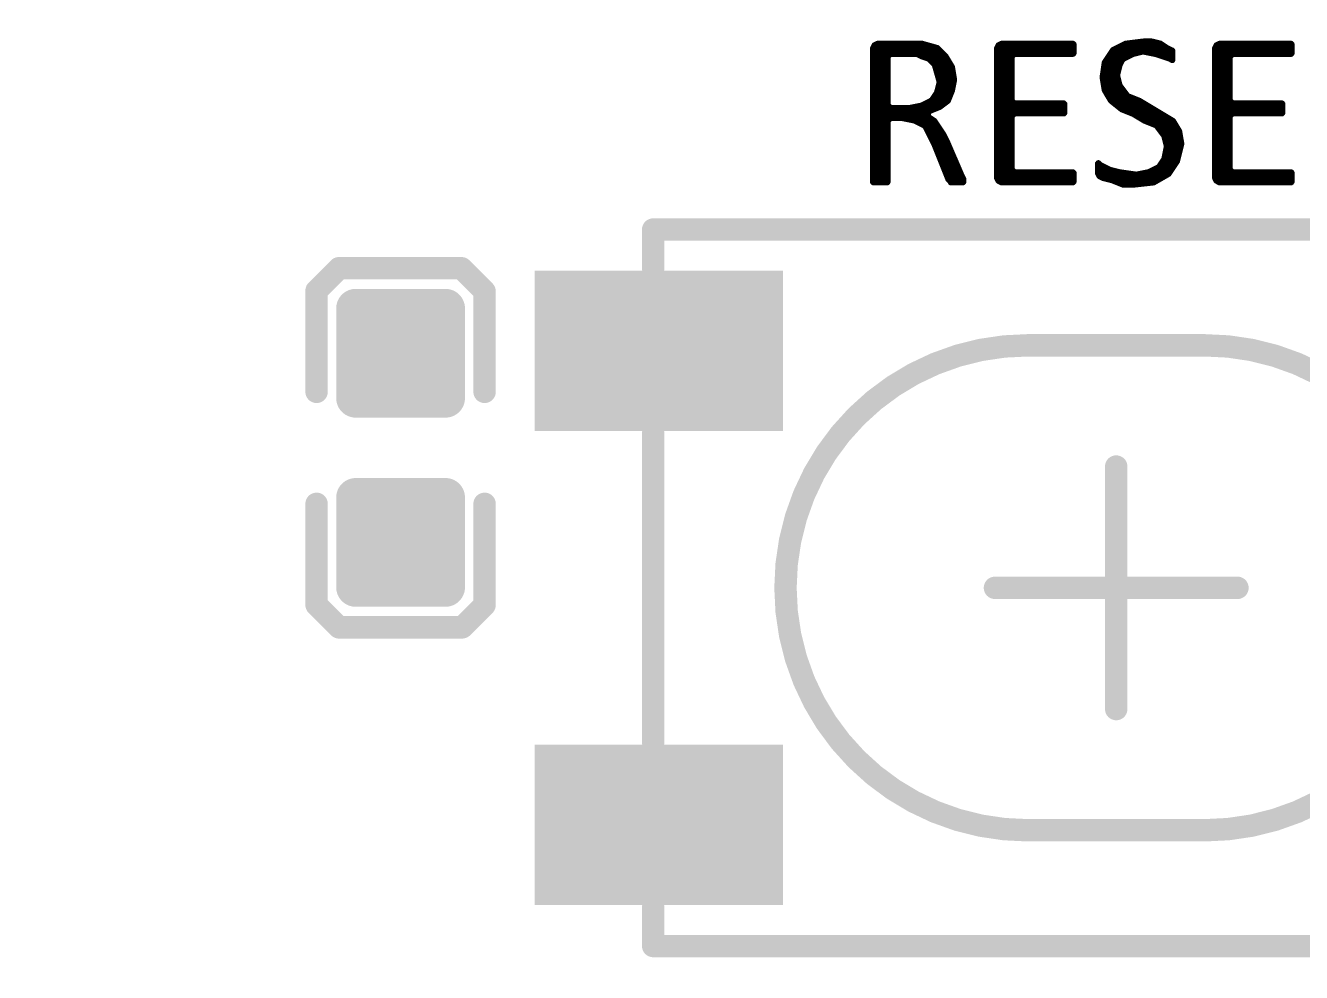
# Model space of a CAD drawing. Extents: x 17.8 to 58.4, y 21 to 93.6.
# Drawn here: x 28.15 to 33.94, y 36.43 to 40.73 of the extents above; entities that cross this region are included whole.
import ezdxf

# ---------------------------------------------------------------- set-up
doc = ezdxf.new("R2010")
doc.units = 0
doc.header["$MEASUREMENT"] = 0
doc.layers.get('0').update_dxf_attribs({"linetype": 'CONTINUOUS'})
doc.layers.get('Defpoints').update_dxf_attribs({"linetype": 'CONTINUOUS'})
doc.layers.add('SILKTOP_PHO', color=251, linetype='CONTINUOUS')
doc.styles.get("Standard").update_dxf_attribs({"font": 'arial.ttf'})
doc.dimstyles.get("Standard").update_dxf_attribs({"dimtxt": 1.5, "dimasz": 1.5, "dimexe": 0.18, "dimexo": 0, "dimgap": 0.5, "dimtad": 0, "dimtih": 1, "dimtoh": 1, "dimzin": 0, "dimdsep": 46, "dimtxsty": 'Standard', "dimcen": 0.09, "dimadec": 0, "dimazin": 0, "dimtfac": 1, "dimtofl": 0, "dimtmove": 2, "dimatfit": 3, "dimfxl": 1, "dimtolj": 1, "dimtzin": 0, "dimarcsym": 0})

# ---------------------------------------------------------------- blocks, each defined once
blk = doc.blocks.new('ROUND_1')
at = {"const_width": 0.0127}
blk.add_lwpolyline([(-0.00635, 0, 1), (0.00635, 0, 1)], format="xyb", close=True, dxfattribs=at)
blk = doc.blocks.new('ROUND_33')
at = {"const_width": 0.0508}
blk.add_lwpolyline([(-0.0254, 0, 1), (0.0254, 0, 1)], format="xyb", close=True, dxfattribs=at)
blk = doc.blocks.new('RECTANGLE_27')
blk.add_solid([(0.563118, 0.363092), (0.563118, -0.363092), (-0.563118, 0.363092), (-0.563118, -0.363092)])
blk = doc.blocks.new('ROUND_158')
at = {"const_width": 0.0889}
blk.add_lwpolyline([(-0.04445, 0, 1), (0.04445, 0, 1)], format="xyb", close=True, dxfattribs=at)
blk = doc.blocks.new('*D61')
at = {"color": 0, "linetype": 'Continuous', "lineweight": -2}
for p, q in [((25.4, 51.3001), (25.4, 21.764)), ((50.8, 51.3001), (50.8, 21.764)), ((26.9, 21.944), (35.0589, 21.944)), ((49.3, 21.944), (41.1411, 21.944))]:
    blk.add_line(p, q, dxfattribs=at)
at = {"color": 0, "linetype": 'Continuous'}
for points in [[(26.9, 22.194), (26.9, 21.694), (25.4, 21.944)], [(49.3, 22.194), (49.3, 21.694), (50.8, 21.944)]]:
    blk.add_solid(points, dxfattribs=at)
at = {"layer": 'Defpoints', "color": 0, "linetype": 'Continuous'}
for p in [(25.4, 51.3001), (50.8, 51.3001), (50.8, 21.944)]:
    blk.add_point(p, dxfattribs=at)
at = {"color": 0, "linetype": 'Continuous', "insert": (38.1, 21.944), "char_height": 1.5, "attachment_point": 5}
blk.add_mtext('\\A1;25.40', dxfattribs=at)

msp = doc.modelspace()

# ---------------------------------------------------------------- linework, layer by layer
at = {"const_width": 0.1778}
for points in [[(29.651198, 39.035228), (29.651198, 39.441628)], [(29.651198, 39.441628), (30.057598, 39.441628)], [(29.6672, 39.035228), (29.6672, 39.441628)], [(29.845, 39.035228), (29.845, 39.441628)], [(30.0228, 39.035228), (30.0228, 39.441628)], [(30.057598, 39.441628), (30.057598, 39.035228)], [(29.651198, 39.2684), (30.057598, 39.2684)], [(29.651198, 39.0906), (30.057598, 39.0906)], [(30.057598, 39.035228), (29.651198, 39.035228)], [(29.651198, 38.177216), (29.651198, 38.583616)], [(29.651198, 38.583616), (30.057598, 38.583616)], [(29.6672, 38.177216), (29.6672, 38.583616)], [(29.845, 38.177216), (29.845, 38.583616)], [(30.0228, 38.177216), (30.0228, 38.583616)], [(30.057598, 38.583616), (30.057598, 38.177216)], [(29.651198, 38.5572), (30.057598, 38.5572)], [(29.651198, 38.3794), (30.057598, 38.3794)], [(29.651198, 38.2016), (30.057598, 38.2016)], [(30.057598, 38.177216), (29.651198, 38.177216)]]:
    msp.add_lwpolyline(points, dxfattribs=at)
at = {"layer": 'SILKTOP_PHO'}
for points, const_width in [([(32.003238, 40.635936), (31.995872, 40.621712)], 0.0254), ([(31.995872, 40.621712), (31.995872, 40.015668)], 0.0254), ([(32.017462, 40.643048), (32.003238, 40.635936)], 0.0254), ([(32.004, 40.01262), (32.004, 40.636444)], 0.0254), ([(32.220916, 40.643048), (32.017462, 40.643048)], 0.0254), ([(32.0294, 40.01262), (32.0294, 40.643048)], 0.0254), ([(32.0548, 40.01262), (32.0548, 40.643048)], 0.0254), ([(32.0802, 40.59555), (32.0802, 40.643048)], 0.0254), ([(32.1056, 40.59555), (32.1056, 40.643048)], 0.0254), ([(32.131, 40.59555), (32.131, 40.643048)], 0.0254), ([(32.1564, 40.59555), (32.1564, 40.643048)], 0.0254), ([(32.1818, 40.59555), (32.1818, 40.643048)], 0.0254), ([(32.2072, 40.5892), (32.2072, 40.643048)], 0.0254), ([(32.288988, 40.623744), (32.220916, 40.643048)], 0.0254), ([(32.2326, 40.57904), (32.2326, 40.639746)], 0.0254), ([(32.258, 40.565578), (32.258, 40.632634)], 0.0254), ([(32.2834, 40.520874), (32.2834, 40.625268)], 0.0254), ([(32.327088, 40.58539), (32.288988, 40.623744)], 0.0254), ([(32.56534, 40.635936), (32.558228, 40.621712)], 0.0254), ([(32.558228, 40.621712), (32.558228, 40.03421)], 0.0254), ([(32.5628, 40.024812), (32.5628, 40.630856)], 0.0254), ([(32.579564, 40.643048), (32.56534, 40.635936)], 0.0254), ([(32.90443, 40.643048), (32.579564, 40.643048)], 0.0254), ([(32.5882, 40.01262), (32.5882, 40.643048)], 0.0254), ([(32.6136, 40.01262), (32.6136, 40.643048)], 0.0254), ([(32.639, 40.59555), (32.639, 40.643048)], 0.0254), ([(32.6644, 40.59555), (32.6644, 40.643048)], 0.0254), ([(32.6898, 40.59555), (32.6898, 40.643048)], 0.0254), ([(32.7152, 40.59555), (32.7152, 40.643048)], 0.0254), ([(32.7406, 40.59555), (32.7406, 40.643048)], 0.0254), ([(32.766, 40.59555), (32.766, 40.643048)], 0.0254), ([(32.7914, 40.59555), (32.7914, 40.643048)], 0.0254), ([(32.8168, 40.59555), (32.8168, 40.643048)], 0.0254), ([(32.8422, 40.59555), (32.8422, 40.643048)], 0.0254), ([(32.8676, 40.59555), (32.8676, 40.643048)], 0.0254), ([(32.893, 40.59555), (32.893, 40.643048)], 0.0254), ([(32.907478, 40.640254), (32.90443, 40.643048)], 0.0254), ([(32.907478, 40.598598), (32.907478, 40.640254)], 0.0254), ([(33.085024, 40.614854), (33.046924, 40.55745)], 0.0254), ([(33.142428, 40.643556), (33.085024, 40.614854)], 0.0254), ([(33.0962, 40.366696), (33.0962, 40.620442)], 0.0254), ([(33.1216, 40.55618), (33.1216, 40.633142)], 0.0254), ([(33.222946, 40.653462), (33.142428, 40.643556)], 0.0254), ([(33.147, 40.580564), (33.147, 40.644064)], 0.0254), ([(33.1724, 40.593264), (33.1724, 40.647112)], 0.0254), ([(33.1978, 40.600376), (33.1978, 40.650414)], 0.0254), ([(33.262062, 40.653462), (33.222946, 40.653462)], 0.0254), ([(33.2232, 40.605964), (33.2232, 40.653462)], 0.0254), ([(33.2486, 40.600884), (33.2486, 40.653462)], 0.0254), ([(33.300162, 40.644064), (33.262062, 40.653462)], 0.0254), ([(33.274, 40.595804), (33.274, 40.650668)], 0.0254), ([(33.2994, 40.58793), (33.2994, 40.644318)], 0.0254), ([(33.329626, 40.624506), (33.300162, 40.644064)], 0.0254), ([(33.3248, 40.579548), (33.3248, 40.627554)], 0.0254), ([(33.330896, 40.623744), (33.329626, 40.624506)], 0.0254), ([(33.351724, 40.61333), (33.330896, 40.623744)], 0.0254), ([(33.3502, 40.569388), (33.3502, 40.614092)], 0.0254), ([(33.355026, 40.61206), (33.351724, 40.61333)], 0.0254), ([(33.355026, 40.567356), (33.355026, 40.61206)], 0.0254), ([(33.554162, 40.635936), (33.54705, 40.621712)], 0.0254), ([(33.54705, 40.621712), (33.54705, 40.03421)], 0.0254), ([(33.5534, 40.02151), (33.5534, 40.634412)], 0.0254), ([(33.56864, 40.643048), (33.554162, 40.635936)], 0.0254), ([(33.893506, 40.643048), (33.56864, 40.643048)], 0.0254), ([(33.5788, 40.01262), (33.5788, 40.643048)], 0.0254), ([(33.6042, 40.01262), (33.6042, 40.643048)], 0.0254), ([(33.6296, 40.59555), (33.6296, 40.643048)], 0.0254), ([(33.655, 40.59555), (33.655, 40.643048)], 0.0254), ([(33.6804, 40.59555), (33.6804, 40.643048)], 0.0254), ([(33.7058, 40.59555), (33.7058, 40.643048)], 0.0254), ([(33.7312, 40.59555), (33.7312, 40.643048)], 0.0254), ([(33.7566, 40.59555), (33.7566, 40.643048)], 0.0254), ([(33.782, 40.59555), (33.782, 40.643048)], 0.0254), ([(33.8074, 40.59555), (33.8074, 40.643048)], 0.0254), ([(33.8328, 40.59555), (33.8328, 40.643048)], 0.0254), ([(33.8582, 40.59555), (33.8582, 40.643048)], 0.0254), ([(33.8836, 40.59555), (33.8836, 40.643048)], 0.0254), ([(33.8963, 40.640254), (33.893506, 40.643048)], 0.0254), ([(33.8963, 40.598598), (33.8963, 40.640254)], 0.0254), ([(32.064198, 40.58285), (32.076898, 40.59555)], 0.0254), ([(32.064198, 40.36441), (32.064198, 40.58285)], 0.0254), ([(32.076898, 40.59555), (32.191452, 40.59555)], 0.0254), ([(32.191452, 40.59555), (32.19704, 40.59428)], 0.0254), ([(32.19704, 40.59428), (32.217106, 40.584374)], 0.0254), ([(32.217106, 40.584374), (32.247586, 40.574214)], 0.0254), ([(32.247586, 40.574214), (32.252412, 40.571166)], 0.0254), ([(32.252412, 40.571166), (32.27324, 40.550338)], 0.0254), ([(32.3088, 40.361616), (32.3088, 40.603932)], 0.0254), ([(32.356298, 40.536876), (32.327088, 40.58539)], 0.0254), ([(32.3342, 40.380666), (32.3342, 40.573706)], 0.0254), ([(32.6263, 40.58285), (32.639, 40.59555)], 0.0254), ([(32.6263, 40.385238), (32.6263, 40.58285)], 0.0254), ([(32.639, 40.59555), (32.90443, 40.59555)], 0.0254), ([(32.90443, 40.59555), (32.907478, 40.598598)], 0.0254), ([(33.046924, 40.55745), (33.037018, 40.489378)], 0.0254), ([(33.0708, 40.391334), (33.0708, 40.593518)], 0.0254), ([(33.117028, 40.547036), (33.127442, 40.567864)], 0.0254), ([(33.127442, 40.567864), (33.13303, 40.573452)], 0.0254), ([(33.13303, 40.573452), (33.174686, 40.59428)], 0.0254), ([(33.174686, 40.59428), (33.177226, 40.595296)], 0.0254), ([(33.177226, 40.595296), (33.218882, 40.60571)], 0.0254), ([(33.218882, 40.60571), (33.22447, 40.60571)], 0.0254), ([(33.22447, 40.60571), (33.27654, 40.595296)], 0.0254), ([(33.27654, 40.595296), (33.278064, 40.595042)], 0.0254), ([(33.278064, 40.595042), (33.340548, 40.574214)], 0.0254), ([(33.340548, 40.574214), (33.342326, 40.573452)], 0.0254), ([(33.342326, 40.573452), (33.354772, 40.567102)], 0.0254), ([(33.354772, 40.567102), (33.355026, 40.567356)], 0.0254), ([(33.615376, 40.58285), (33.628076, 40.59555)], 0.0254), ([(33.615376, 40.385238), (33.615376, 40.58285)], 0.0254), ([(33.628076, 40.59555), (33.893506, 40.59555)], 0.0254), ([(33.893506, 40.59555), (33.8963, 40.598598)], 0.0254), ([(32.27324, 40.550338), (32.276542, 40.54475)], 0.0254), ([(32.276542, 40.54475), (32.29737, 40.471852)], 0.0254), ([(32.36595, 40.478964), (32.356298, 40.536876)], 0.0254), ([(32.3596, 40.447468), (32.3596, 40.517064)], 0.0254), ([(33.0454, 40.439594), (33.0454, 40.547544)], 0.0254), ([(33.105598, 40.50284), (33.116012, 40.544496)], 0.0254), ([(33.105598, 40.49649), (33.105598, 40.50284)], 0.0254), ([(33.116012, 40.454834), (33.105598, 40.49649)], 0.0254), ([(33.116012, 40.544496), (33.117028, 40.547036)], 0.0254), ([(32.29737, 40.465248), (32.286956, 40.423846)], 0.0254), ([(32.29737, 40.471852), (32.297878, 40.46855)], 0.0254), ([(32.297878, 40.46855), (32.29737, 40.465248)], 0.0254), ([(32.356298, 40.43045), (32.36595, 40.478964)], 0.0254), ([(33.037018, 40.489378), (33.046924, 40.431212)], 0.0254), ([(33.118298, 40.450516), (33.116012, 40.454834)], 0.0254), ([(33.14954, 40.40886), (33.118298, 40.450516)], 0.0254), ([(33.1216, 40.346376), (33.1216, 40.445944)], 0.0254), ([(32.259524, 40.384222), (32.217868, 40.363394)], 0.0254), ([(32.258, 40.337994), (32.258, 40.38346)], 0.0254), ([(32.264604, 40.38854), (32.259524, 40.384222)], 0.0254), ([(32.285432, 40.419782), (32.264604, 40.38854)], 0.0254), ([(32.2834, 40.348154), (32.2834, 40.416988)], 0.0254), ([(32.286956, 40.423846), (32.285432, 40.419782)], 0.0254), ([(32.299656, 40.354758), (32.337248, 40.382698)], 0.0254), ([(32.337248, 40.382698), (32.356298, 40.43045)], 0.0254), ([(32.639, 40.372538), (32.6263, 40.385238)], 0.0254), ([(33.046924, 40.431212), (33.075626, 40.383206)], 0.0254), ([(33.075626, 40.383206), (33.124394, 40.34409)], 0.0254), ([(33.147, 40.3352), (33.147, 40.411908)], 0.0254), ([(33.154874, 40.404542), (33.14954, 40.40886)], 0.0254), ([(33.205928, 40.384222), (33.154874, 40.404542)], 0.0254), ([(33.1724, 40.32504), (33.1724, 40.397684)], 0.0254), ([(33.1978, 40.310308), (33.1978, 40.387524)], 0.0254), ([(33.358582, 40.292528), (33.205928, 40.384222)], 0.0254), ([(33.628076, 40.372538), (33.615376, 40.385238)], 0.0254), ([(32.076898, 40.35171), (32.064198, 40.36441)], 0.0254), ([(32.16021, 40.35171), (32.076898, 40.35171)], 0.0254), ([(32.0802, 40.304212), (32.0802, 40.35171)], 0.0254), ([(32.1056, 40.304212), (32.1056, 40.35171)], 0.0254), ([(32.131, 40.303958), (32.131, 40.35171)], 0.0254), ([(32.1564, 40.298878), (32.1564, 40.35171)], 0.0254), ([(32.16275, 40.351964), (32.16021, 40.35171)], 0.0254), ([(32.21482, 40.362378), (32.16275, 40.351964)], 0.0254), ([(32.1818, 40.293798), (32.1818, 40.355774)], 0.0254), ([(32.2072, 40.282114), (32.2072, 40.360854)], 0.0254), ([(32.217868, 40.363394), (32.21482, 40.362378)], 0.0254), ([(32.2326, 40.268144), (32.2326, 40.37076)], 0.0254), ([(32.246824, 40.312086), (32.24911, 40.334438)], 0.0254), ([(32.24911, 40.334438), (32.299656, 40.354758)], 0.0254), ([(32.6263, 40.31234), (32.639, 40.32504)], 0.0254), ([(32.862774, 40.372538), (32.639, 40.372538)], 0.0254), ([(32.639, 40.32504), (32.639, 40.372538)], 0.0254), ([(32.639, 40.32504), (32.862774, 40.32504)], 0.0254), ([(32.6644, 40.32504), (32.6644, 40.372538)], 0.0254), ([(32.6898, 40.32504), (32.6898, 40.372538)], 0.0254), ([(32.7152, 40.32504), (32.7152, 40.372538)], 0.0254), ([(32.7406, 40.32504), (32.7406, 40.372538)], 0.0254), ([(32.766, 40.32504), (32.766, 40.372538)], 0.0254), ([(32.7914, 40.32504), (32.7914, 40.372538)], 0.0254), ([(32.8168, 40.32504), (32.8168, 40.372538)], 0.0254), ([(32.8422, 40.32504), (32.8422, 40.372538)], 0.0254), ([(32.865822, 40.36949), (32.862774, 40.372538)], 0.0254), ([(32.862774, 40.32504), (32.865822, 40.328088)], 0.0254), ([(32.865822, 40.328088), (32.865822, 40.36949)], 0.0254), ([(33.124394, 40.34409), (33.174686, 40.324024)], 0.0254), ([(33.174686, 40.324024), (33.176464, 40.323262)], 0.0254), ([(33.176464, 40.323262), (33.227772, 40.292528)], 0.0254), ([(33.2232, 40.295068), (33.2232, 40.373808)], 0.0254), ([(33.2486, 40.284146), (33.2486, 40.358568)], 0.0254), ([(33.274, 40.273986), (33.274, 40.343328)], 0.0254), ([(33.2994, 40.24757), (33.2994, 40.328088)], 0.0254), ([(33.615376, 40.31234), (33.628076, 40.32504)], 0.0254), ([(33.85185, 40.372538), (33.628076, 40.372538)], 0.0254), ([(33.628076, 40.32504), (33.85185, 40.32504)], 0.0254), ([(33.6296, 40.32504), (33.6296, 40.372538)], 0.0254), ([(33.655, 40.32504), (33.655, 40.372538)], 0.0254), ([(33.6804, 40.32504), (33.6804, 40.372538)], 0.0254), ([(33.7058, 40.32504), (33.7058, 40.372538)], 0.0254), ([(33.7312, 40.32504), (33.7312, 40.372538)], 0.0254), ([(33.7566, 40.32504), (33.7566, 40.372538)], 0.0254), ([(33.782, 40.32504), (33.782, 40.372538)], 0.0254), ([(33.8074, 40.32504), (33.8074, 40.372538)], 0.0254), ([(33.8328, 40.32504), (33.8328, 40.372538)], 0.0254), ([(33.854644, 40.36949), (33.85185, 40.372538)], 0.0254), ([(33.85185, 40.32504), (33.854644, 40.328088)], 0.0254), ([(33.854644, 40.328088), (33.854644, 40.36949)], 0.0254), ([(32.064198, 40.291512), (32.076898, 40.304212)], 0.0254), ([(32.064198, 40.015668), (32.064198, 40.291512)], 0.0254), ([(32.076898, 40.304212), (32.128968, 40.304212)], 0.0254), ([(32.128968, 40.304212), (32.131508, 40.303958)], 0.0254), ([(32.131508, 40.303958), (32.183578, 40.293544)], 0.0254), ([(32.183578, 40.293544), (32.186626, 40.292528)], 0.0254), ([(32.186626, 40.292528), (32.228282, 40.2717)], 0.0254), ([(32.228282, 40.2717), (32.234124, 40.265858)], 0.0254), ([(32.234124, 40.265858), (32.27578, 40.182546)], 0.0254), ([(32.276034, 40.292782), (32.246824, 40.312086)], 0.0254), ([(32.258, 40.218106), (32.258, 40.30472)], 0.0254), ([(32.315912, 40.233092), (32.276034, 40.292782)], 0.0254), ([(32.2834, 40.163496), (32.2834, 40.281606)], 0.0254), ([(32.6263, 40.072818), (32.6263, 40.31234)], 0.0254), ([(33.227772, 40.292528), (33.278826, 40.271954)], 0.0254), ([(33.278826, 40.271954), (33.28416, 40.26789)], 0.0254), ([(33.28416, 40.26789), (33.315402, 40.226234)], 0.0254), ([(33.3248, 40.19296), (33.3248, 40.312848)], 0.0254), ([(33.3502, 40.069262), (33.3502, 40.297608)], 0.0254), ([(33.386776, 40.245284), (33.358582, 40.292528)], 0.0254), ([(33.615376, 40.072818), (33.615376, 40.31234)], 0.0254), ([(32.3088, 40.099996), (32.3088, 40.243506)], 0.0254), ([(32.335978, 40.192452), (32.315912, 40.233092)], 0.0254), ([(33.315402, 40.226234), (33.317688, 40.221662)], 0.0254), ([(33.317688, 40.221662), (33.328102, 40.180006)], 0.0254), ([(33.3756, 40.107362), (33.3756, 40.26408)], 0.0254), ([(33.396428, 40.18788), (33.386776, 40.245284)], 0.0254), ([(32.27578, 40.182546), (32.276034, 40.181784)], 0.0254), ([(32.276034, 40.181784), (32.337502, 40.02786)], 0.0254), ([(32.3342, 40.036496), (32.3342, 40.196262)], 0.0254), ([(32.398462, 40.047164), (32.335978, 40.192452)], 0.0254), ([(33.328102, 40.174418), (33.317688, 40.122348)], 0.0254), ([(33.3248, 40.043608), (33.3248, 40.1574)], 0.0254), ([(33.328102, 40.180006), (33.328102, 40.174418)], 0.0254), ([(33.37687, 40.109394), (33.396428, 40.18788)], 0.0254), ([(32.3596, 40.01262), (32.3596, 40.137588)], 0.0254), ([(33.018984, 40.101774), (33.01619, 40.098726)], 0.0254), ([(33.01619, 40.098726), (33.01619, 40.055038)], 0.0254), ([(33.025588, 40.09517), (33.018984, 40.101774)], 0.0254), ([(33.02, 40.047418), (33.02, 40.100758)], 0.0254), ([(33.02889, 40.09263), (33.025588, 40.09517)], 0.0254), ([(33.070546, 40.071802), (33.02889, 40.09263)], 0.0254), ([(33.31591, 40.117776), (33.295082, 40.086534)], 0.0254), ([(33.2994, 40.02913), (33.2994, 40.093138)], 0.0254), ([(33.317688, 40.122348), (33.31591, 40.117776)], 0.0254), ([(33.338008, 40.051228), (33.37687, 40.109394)], 0.0254), ([(32.385, 40.01262), (32.385, 40.078406)], 0.0254), ([(32.398716, 40.046402), (32.398462, 40.047164)], 0.0254), ([(32.40786, 40.028114), (32.398716, 40.046402)], 0.0254), ([(32.558228, 40.03421), (32.56534, 40.019986)], 0.0254), ([(32.639, 40.060118), (32.6263, 40.072818)], 0.0254), ([(32.90443, 40.060118), (32.639, 40.060118)], 0.0254), ([(32.639, 40.01262), (32.639, 40.060118)], 0.0254), ([(32.6644, 40.01262), (32.6644, 40.060118)], 0.0254), ([(32.6898, 40.01262), (32.6898, 40.060118)], 0.0254), ([(32.7152, 40.01262), (32.7152, 40.060118)], 0.0254), ([(32.7406, 40.01262), (32.7406, 40.060118)], 0.0254), ([(32.766, 40.01262), (32.766, 40.060118)], 0.0254), ([(32.7914, 40.01262), (32.7914, 40.060118)], 0.0254), ([(32.8168, 40.01262), (32.8168, 40.060118)], 0.0254), ([(32.8422, 40.01262), (32.8422, 40.060118)], 0.0254), ([(32.8676, 40.01262), (32.8676, 40.060118)], 0.0254), ([(32.893, 40.01262), (32.893, 40.060118)], 0.0254), ([(32.907478, 40.057324), (32.90443, 40.060118)], 0.0254), ([(32.907478, 40.015668), (32.907478, 40.057324)], 0.0254), ([(33.01619, 40.055038), (33.023302, 40.040814)], 0.0254), ([(33.023302, 40.040814), (33.03905, 40.032686)], 0.0254), ([(33.0454, 40.031162), (33.0454, 40.084502)], 0.0254), ([(33.07334, 40.07104), (33.070546, 40.071802)], 0.0254), ([(33.0708, 40.024812), (33.0708, 40.071802)], 0.0254), ([(33.114996, 40.060626), (33.07334, 40.07104)], 0.0254), ([(33.0962, 40.016176), (33.0962, 40.065198)], 0.0254), ([(33.116266, 40.060372), (33.114996, 40.060626)], 0.0254), ([(33.18891, 40.049958), (33.116266, 40.060372)], 0.0254), ([(33.1216, 40.006016), (33.1216, 40.05961)], 0.0254), ([(33.147, 40.002206), (33.147, 40.0558)], 0.0254), ([(33.1724, 40.002206), (33.1724, 40.052244)], 0.0254), ([(33.193228, 40.049958), (33.18891, 40.049958)], 0.0254), ([(33.245298, 40.060372), (33.193228, 40.049958)], 0.0254), ([(33.1978, 40.004238), (33.1978, 40.050974)], 0.0254), ([(33.2232, 40.007032), (33.2232, 40.056054)], 0.0254), ([(33.2486, 40.061388), (33.245298, 40.060372)], 0.0254), ([(33.290256, 40.082216), (33.2486, 40.061388)], 0.0254), ([(33.2486, 40.009826), (33.2486, 40.061642)], 0.0254), ([(33.27019, 40.012366), (33.338008, 40.051228)], 0.0254), ([(33.274, 40.014652), (33.274, 40.074342)], 0.0254), ([(33.295082, 40.086534), (33.290256, 40.082216)], 0.0254), ([(33.54705, 40.03421), (33.554162, 40.019986)], 0.0254), ([(33.628076, 40.060118), (33.615376, 40.072818)], 0.0254), ([(33.893506, 40.060118), (33.628076, 40.060118)], 0.0254), ([(33.6296, 40.01262), (33.6296, 40.060118)], 0.0254), ([(33.655, 40.01262), (33.655, 40.060118)], 0.0254), ([(33.6804, 40.01262), (33.6804, 40.060118)], 0.0254), ([(33.7058, 40.01262), (33.7058, 40.060118)], 0.0254), ([(33.7312, 40.01262), (33.7312, 40.060118)], 0.0254), ([(33.7566, 40.01262), (33.7566, 40.060118)], 0.0254), ([(33.782, 40.01262), (33.782, 40.060118)], 0.0254), ([(33.8074, 40.01262), (33.8074, 40.060118)], 0.0254), ([(33.8328, 40.01262), (33.8328, 40.060118)], 0.0254), ([(33.8582, 40.01262), (33.8582, 40.060118)], 0.0254), ([(33.8836, 40.01262), (33.8836, 40.060118)], 0.0254), ([(33.8963, 40.057324), (33.893506, 40.060118)], 0.0254), ([(33.8963, 40.015668), (33.8963, 40.057324)], 0.0254), ([(31.995872, 40.015668), (31.99892, 40.01262)], 0.0254), ([(31.99892, 40.01262), (32.061404, 40.01262)], 0.0254), ([(32.061404, 40.01262), (32.064198, 40.015668)], 0.0254), ([(32.337502, 40.02786), (32.346138, 40.019478)], 0.0254), ([(32.346138, 40.019478), (32.349694, 40.01262)], 0.0254), ([(32.349694, 40.01262), (32.404812, 40.01262)], 0.0254), ([(32.404812, 40.01262), (32.40786, 40.015668)], 0.0254), ([(32.40786, 40.015668), (32.40786, 40.028114)], 0.0254), ([(32.56534, 40.019986), (32.579564, 40.01262)], 0.0254), ([(32.579564, 40.01262), (32.90443, 40.01262)], 0.0254), ([(32.90443, 40.01262), (32.907478, 40.015668)], 0.0254), ([(33.03905, 40.032686), (33.079436, 40.02278)], 0.0254), ([(33.079436, 40.02278), (33.08096, 40.022272)], 0.0254), ([(33.08096, 40.022272), (33.130744, 40.002206)], 0.0254), ([(33.130744, 40.002206), (33.179766, 40.002206)], 0.0254), ([(33.179766, 40.002206), (33.27019, 40.012366)], 0.0254), ([(33.554162, 40.019986), (33.56864, 40.01262)], 0.0254), ([(33.56864, 40.01262), (33.893506, 40.01262)], 0.0254), ([(33.893506, 40.01262), (33.8963, 40.015668)], 0.0254), ([(35.200082, 39.799514), (30.999938, 39.799514)], 0.1016), ([(30.999938, 39.624508), (30.999938, 39.799514)], 0.1016), ([(29.473398, 39.5224), (29.574744, 39.624)], 0.1016), ([(29.574744, 39.624), (30.130496, 39.624)], 0.1016), ([(30.130496, 39.624), (30.235398, 39.519098)], 0.1016), ([(29.473398, 39.063422), (29.473398, 39.5224)], 0.1016), ([(30.235398, 39.519098), (30.235398, 39.063422)], 0.1016), ([(32.69996, 39.274496), (33.50006, 39.274496)], 0.1016), ([(30.999938, 38.874446), (30.999938, 37.474398)], 0.1016), ([(33.10001, 37.624512), (33.10001, 38.724586)], 0.1016), ([(29.473398, 38.555422), (29.473398, 38.096698)], 0.1016), ([(30.235398, 38.096698), (30.235398, 38.555422)], 0.1016), ([(33.64992, 38.174422), (32.5501, 38.174422)], 0.1016), ([(29.473398, 38.096698), (29.574998, 37.995098)], 0.1016), ([(30.133798, 37.995098), (30.235398, 38.096698)], 0.1016), ([(29.574998, 37.995098), (30.133798, 37.995098)], 0.1016), ([(33.50006, 37.074602), (32.69996, 37.074602)], 0.1016), ([(30.999938, 36.549584), (30.999938, 36.72459)], 0.1016), ([(30.999938, 36.549584), (35.200082, 36.549584)], 0.1016)]:
    msp.add_lwpolyline(points, dxfattribs=dict(at, const_width=const_width))
at = {"layer": 'SILKTOP_PHO', "const_width": 0.1016}
for points in [[(32.69996, 39.274496, 1), (32.69996, 37.074602)], [(33.50006, 37.074602, 1), (33.50006, 39.274496)]]:
    msp.add_lwpolyline(points, format="xyb", dxfattribs=at)

# ---------------------------------------------------------------- block references
for name, p in [('RECTANGLE_27', (31.025084, 39.249604)), ('ROUND_158', (29.651198, 39.441628)), ('ROUND_158', (29.6672, 39.441628)), ('ROUND_158', (29.845, 39.441628)), ('ROUND_158', (30.0228, 39.441628)), ('ROUND_158', (30.057598, 39.441628)), ('ROUND_158', (29.651198, 39.2684)), ('ROUND_158', (30.057598, 39.2684)), ('ROUND_158', (29.651198, 39.0906)), ('ROUND_158', (30.057598, 39.0906)), ('ROUND_158', (29.651198, 39.035228)), ('ROUND_158', (29.651198, 39.035228)), ('ROUND_158', (29.6672, 39.035228)), ('ROUND_158', (29.845, 39.035228)), ('ROUND_158', (30.0228, 39.035228)), ('ROUND_158', (30.057598, 39.035228)), ('ROUND_158', (29.651198, 38.583616)), ('ROUND_158', (29.6672, 38.583616)), ('ROUND_158', (29.845, 38.583616)), ('ROUND_158', (30.0228, 38.583616)), ('ROUND_158', (30.057598, 38.583616)), ('ROUND_158', (29.651198, 38.5572)), ('ROUND_158', (30.057598, 38.5572)), ('ROUND_158', (29.651198, 38.3794)), ('ROUND_158', (30.057598, 38.3794)), ('ROUND_158', (29.651198, 38.2016)), ('ROUND_158', (29.651198, 38.177216)), ('ROUND_158', (29.651198, 38.177216)), ('ROUND_158', (29.6672, 38.177216)), ('ROUND_158', (29.845, 38.177216)), ('ROUND_158', (30.0228, 38.177216)), ('ROUND_158', (30.057598, 38.2016)), ('ROUND_158', (30.057598, 38.177216)), ('RECTANGLE_27', (31.025084, 37.099494))]:
    msp.add_blockref(name, p)
at = {"layer": 'SILKTOP_PHO'}
for name, p in [('ROUND_1', (31.995872, 40.621712)), ('ROUND_1', (32.003238, 40.635936)), ('ROUND_1', (32.004, 40.636444)), ('ROUND_1', (32.017462, 40.643048)), ('ROUND_1', (32.0294, 40.643048)), ('ROUND_1', (32.0548, 40.643048)), ('ROUND_1', (32.0802, 40.643048)), ('ROUND_1', (32.1056, 40.643048)), ('ROUND_1', (32.131, 40.643048)), ('ROUND_1', (32.1564, 40.643048)), ('ROUND_1', (32.1818, 40.643048)), ('ROUND_1', (32.2072, 40.643048)), ('ROUND_1', (32.220916, 40.643048)), ('ROUND_1', (32.2326, 40.639746)), ('ROUND_1', (32.258, 40.632634)), ('ROUND_1', (32.2834, 40.625268)), ('ROUND_1', (32.288988, 40.623744)), ('ROUND_1', (32.558228, 40.621712)), ('ROUND_1', (32.5628, 40.630856)), ('ROUND_1', (32.56534, 40.635936)), ('ROUND_1', (32.579564, 40.643048)), ('ROUND_1', (32.5882, 40.643048)), ('ROUND_1', (32.6136, 40.643048)), ('ROUND_1', (32.639, 40.643048)), ('ROUND_1', (32.6644, 40.643048)), ('ROUND_1', (32.6898, 40.643048)), ('ROUND_1', (32.7152, 40.643048)), ('ROUND_1', (32.7406, 40.643048)), ('ROUND_1', (32.766, 40.643048)), ('ROUND_1', (32.7914, 40.643048)), ('ROUND_1', (32.8168, 40.643048)), ('ROUND_1', (32.8422, 40.643048)), ('ROUND_1', (32.8676, 40.643048)), ('ROUND_1', (32.893, 40.643048)), ('ROUND_1', (32.90443, 40.643048)), ('ROUND_1', (32.907478, 40.640254)), ('ROUND_1', (32.907478, 40.640254)), ('ROUND_1', (33.085024, 40.614854)), ('ROUND_1', (33.0962, 40.620442)), ('ROUND_1', (33.1216, 40.633142)), ('ROUND_1', (33.142428, 40.643556)), ('ROUND_1', (33.147, 40.644064)), ('ROUND_1', (33.1724, 40.647112)), ('ROUND_1', (33.1978, 40.650414)), ('ROUND_1', (33.222946, 40.653462)), ('ROUND_1', (33.2232, 40.653462)), ('ROUND_1', (33.2486, 40.653462)), ('ROUND_1', (33.262062, 40.653462)), ('ROUND_1', (33.274, 40.650668)), ('ROUND_1', (33.2994, 40.644318)), ('ROUND_1', (33.300162, 40.644064)), ('ROUND_1', (33.3248, 40.627554)), ('ROUND_1', (33.329626, 40.624506)), ('ROUND_1', (33.330896, 40.623744)), ('ROUND_1', (33.3502, 40.614092)), ('ROUND_1', (33.351724, 40.61333)), ('ROUND_1', (33.355026, 40.61206)), ('ROUND_1', (33.54705, 40.621712)), ('ROUND_1', (33.5534, 40.634412)), ('ROUND_1', (33.554162, 40.635936)), ('ROUND_1', (33.56864, 40.643048)), ('ROUND_1', (33.5788, 40.643048)), ('ROUND_1', (33.6042, 40.643048)), ('ROUND_1', (33.6296, 40.643048)), ('ROUND_1', (33.655, 40.643048)), ('ROUND_1', (33.6804, 40.643048)), ('ROUND_1', (33.7058, 40.643048)), ('ROUND_1', (33.7312, 40.643048)), ('ROUND_1', (33.7566, 40.643048)), ('ROUND_1', (33.782, 40.643048)), ('ROUND_1', (33.8074, 40.643048)), ('ROUND_1', (33.8328, 40.643048)), ('ROUND_1', (33.8582, 40.643048)), ('ROUND_1', (33.8836, 40.643048)), ('ROUND_1', (33.893506, 40.643048)), ('ROUND_1', (33.8963, 40.640254)), ('ROUND_1', (33.8963, 40.640254)), ('ROUND_1', (32.064198, 40.58285)), ('ROUND_1', (32.076898, 40.59555)), ('ROUND_1', (32.0802, 40.59555)), ('ROUND_1', (32.1056, 40.59555)), ('ROUND_1', (32.131, 40.59555)), ('ROUND_1', (32.1564, 40.59555)), ('ROUND_1', (32.1818, 40.59555)), ('ROUND_1', (32.191452, 40.59555)), ('ROUND_1', (32.19704, 40.59428)), ('ROUND_1', (32.2072, 40.5892)), ('ROUND_1', (32.217106, 40.584374)), ('ROUND_1', (32.2326, 40.57904)), ('ROUND_1', (32.247586, 40.574214)), ('ROUND_1', (32.252412, 40.571166)), ('ROUND_1', (32.258, 40.565578)), ('ROUND_1', (32.3088, 40.603932)), ('ROUND_1', (32.327088, 40.58539)), ('ROUND_1', (32.3342, 40.573706)), ('ROUND_1', (32.6263, 40.58285)), ('ROUND_1', (32.639, 40.59555)), ('ROUND_1', (32.639, 40.59555)), ('ROUND_1', (32.6644, 40.59555)), ('ROUND_1', (32.6898, 40.59555)), ('ROUND_1', (32.7152, 40.59555)), ('ROUND_1', (32.7406, 40.59555)), ('ROUND_1', (32.766, 40.59555)), ('ROUND_1', (32.7914, 40.59555)), ('ROUND_1', (32.8168, 40.59555)), ('ROUND_1', (32.8422, 40.59555)), ('ROUND_1', (32.8676, 40.59555)), ('ROUND_1', (32.893, 40.59555)), ('ROUND_1', (32.90443, 40.59555)), ('ROUND_1', (32.907478, 40.598598)), ('ROUND_1', (33.046924, 40.55745)), ('ROUND_1', (33.0708, 40.593518)), ('ROUND_1', (33.1216, 40.55618)), ('ROUND_1', (33.127442, 40.567864)), ('ROUND_1', (33.13303, 40.573452)), ('ROUND_1', (33.147, 40.580564)), ('ROUND_1', (33.1724, 40.593264)), ('ROUND_1', (33.174686, 40.59428)), ('ROUND_1', (33.177226, 40.595296)), ('ROUND_1', (33.1978, 40.600376)), ('ROUND_1', (33.218882, 40.60571)), ('ROUND_1', (33.2232, 40.605964)), ('ROUND_1', (33.22447, 40.60571)), ('ROUND_1', (33.2486, 40.600884)), ('ROUND_1', (33.274, 40.595804)), ('ROUND_1', (33.27654, 40.595296)), ('ROUND_1', (33.278064, 40.595042)), ('ROUND_1', (33.2994, 40.58793)), ('ROUND_1', (33.3248, 40.579548)), ('ROUND_1', (33.340548, 40.574214)), ('ROUND_1', (33.342326, 40.573452)), ('ROUND_1', (33.3502, 40.569388)), ('ROUND_1', (33.354772, 40.567102)), ('ROUND_1', (33.355026, 40.567356)), ('ROUND_1', (33.615376, 40.58285)), ('ROUND_1', (33.628076, 40.59555)), ('ROUND_1', (33.6296, 40.59555)), ('ROUND_1', (33.655, 40.59555)), ('ROUND_1', (33.6804, 40.59555)), ('ROUND_1', (33.7058, 40.59555)), ('ROUND_1', (33.7312, 40.59555)), ('ROUND_1', (33.7566, 40.59555)), ('ROUND_1', (33.782, 40.59555)), ('ROUND_1', (33.8074, 40.59555)), ('ROUND_1', (33.8328, 40.59555)), ('ROUND_1', (33.8582, 40.59555)), ('ROUND_1', (33.8836, 40.59555)), ('ROUND_1', (33.893506, 40.59555)), ('ROUND_1', (33.8963, 40.598598)), ('ROUND_1', (32.27324, 40.550338)), ('ROUND_1', (32.276542, 40.54475)), ('ROUND_1', (32.2834, 40.520874)), ('ROUND_1', (32.356298, 40.536876)), ('ROUND_1', (32.3596, 40.517064)), ('ROUND_1', (33.0454, 40.547544)), ('ROUND_1', (33.105598, 40.50284)), ('ROUND_1', (33.105598, 40.49649)), ('ROUND_1', (33.116012, 40.544496)), ('ROUND_1', (33.117028, 40.547036)), ('ROUND_1', (32.29737, 40.471852)), ('ROUND_1', (32.29737, 40.465248)), ('ROUND_1', (32.297878, 40.46855)), ('ROUND_1', (32.297878, 40.46855)), ('ROUND_1', (32.3596, 40.447468)), ('ROUND_1', (32.36595, 40.478964)), ('ROUND_1', (33.037018, 40.489378)), ('ROUND_1', (33.0454, 40.439594)), ('ROUND_1', (33.116012, 40.454834)), ('ROUND_1', (33.118298, 40.450516)), ('ROUND_1', (33.1216, 40.445944)), ('ROUND_1', (32.258, 40.38346)), ('ROUND_1', (32.259524, 40.384222)), ('ROUND_1', (32.264604, 40.38854)), ('ROUND_1', (32.2834, 40.416988)), ('ROUND_1', (32.285432, 40.419782)), ('ROUND_1', (32.286956, 40.423846)), ('ROUND_1', (32.3342, 40.380666)), ('ROUND_1', (32.337248, 40.382698)), ('ROUND_1', (32.356298, 40.43045)), ('ROUND_1', (32.6263, 40.385238)), ('ROUND_1', (33.046924, 40.431212)), ('ROUND_1', (33.0708, 40.391334)), ('ROUND_1', (33.075626, 40.383206)), ('ROUND_1', (33.147, 40.411908)), ('ROUND_1', (33.14954, 40.40886)), ('ROUND_1', (33.154874, 40.404542)), ('ROUND_1', (33.1724, 40.397684)), ('ROUND_1', (33.1978, 40.387524)), ('ROUND_1', (33.205928, 40.384222)), ('ROUND_1', (33.615376, 40.385238)), ('ROUND_1', (32.064198, 40.36441)), ('ROUND_1', (32.076898, 40.35171)), ('ROUND_1', (32.0802, 40.35171)), ('ROUND_1', (32.1056, 40.35171)), ('ROUND_1', (32.131, 40.35171)), ('ROUND_1', (32.1564, 40.35171)), ('ROUND_1', (32.16021, 40.35171)), ('ROUND_1', (32.16275, 40.351964)), ('ROUND_1', (32.1818, 40.355774)), ('ROUND_1', (32.2072, 40.360854)), ('ROUND_1', (32.21482, 40.362378)), ('ROUND_1', (32.217868, 40.363394)), ('ROUND_1', (32.2326, 40.37076)), ('ROUND_1', (32.24911, 40.334438)), ('ROUND_1', (32.258, 40.337994)), ('ROUND_1', (32.2834, 40.348154)), ('ROUND_1', (32.299656, 40.354758)), ('ROUND_1', (32.3088, 40.361616)), ('ROUND_1', (32.639, 40.372538)), ('ROUND_1', (32.639, 40.372538)), ('ROUND_1', (32.639, 40.32504)), ('ROUND_1', (32.639, 40.32504)), ('ROUND_1', (32.6644, 40.372538)), ('ROUND_1', (32.6644, 40.32504)), ('ROUND_1', (32.6898, 40.372538)), ('ROUND_1', (32.6898, 40.32504)), ('ROUND_1', (32.7152, 40.372538)), ('ROUND_1', (32.7152, 40.32504)), ('ROUND_1', (32.7406, 40.372538)), ('ROUND_1', (32.7406, 40.32504)), ('ROUND_1', (32.766, 40.372538)), ('ROUND_1', (32.766, 40.32504)), ('ROUND_1', (32.7914, 40.372538)), ('ROUND_1', (32.7914, 40.32504)), ('ROUND_1', (32.8168, 40.372538)), ('ROUND_1', (32.8168, 40.32504)), ('ROUND_1', (32.8422, 40.372538)), ('ROUND_1', (32.8422, 40.32504)), ('ROUND_1', (32.862774, 40.372538)), ('ROUND_1', (32.862774, 40.32504)), ('ROUND_1', (32.865822, 40.36949)), ('ROUND_1', (32.865822, 40.328088)), ('ROUND_1', (33.0962, 40.366696)), ('ROUND_1', (33.1216, 40.346376)), ('ROUND_1', (33.124394, 40.34409)), ('ROUND_1', (33.147, 40.3352)), ('ROUND_1', (33.1724, 40.32504)), ('ROUND_1', (33.174686, 40.324024)), ('ROUND_1', (33.176464, 40.323262)), ('ROUND_1', (33.2232, 40.373808)), ('ROUND_1', (33.2486, 40.358568)), ('ROUND_1', (33.274, 40.343328)), ('ROUND_1', (33.2994, 40.328088)), ('ROUND_1', (33.628076, 40.372538)), ('ROUND_1', (33.628076, 40.32504)), ('ROUND_1', (33.6296, 40.372538)), ('ROUND_1', (33.6296, 40.32504)), ('ROUND_1', (33.655, 40.372538)), ('ROUND_1', (33.655, 40.32504)), ('ROUND_1', (33.6804, 40.372538)), ('ROUND_1', (33.6804, 40.32504)), ('ROUND_1', (33.7058, 40.372538)), ('ROUND_1', (33.7058, 40.32504)), ('ROUND_1', (33.7312, 40.372538)), ('ROUND_1', (33.7312, 40.32504)), ('ROUND_1', (33.7566, 40.372538)), ('ROUND_1', (33.7566, 40.32504)), ('ROUND_1', (33.782, 40.372538)), ('ROUND_1', (33.782, 40.32504)), ('ROUND_1', (33.8074, 40.372538)), ('ROUND_1', (33.8074, 40.32504)), ('ROUND_1', (33.8328, 40.372538)), ('ROUND_1', (33.8328, 40.32504)), ('ROUND_1', (33.85185, 40.372538)), ('ROUND_1', (33.85185, 40.32504)), ('ROUND_1', (33.854644, 40.36949)), ('ROUND_1', (33.854644, 40.328088)), ('ROUND_1', (32.064198, 40.291512)), ('ROUND_1', (32.076898, 40.304212)), ('ROUND_1', (32.0802, 40.304212)), ('ROUND_1', (32.1056, 40.304212)), ('ROUND_1', (32.128968, 40.304212)), ('ROUND_1', (32.131, 40.303958)), ('ROUND_1', (32.131508, 40.303958)), ('ROUND_1', (32.1564, 40.298878)), ('ROUND_1', (32.1818, 40.293798)), ('ROUND_1', (32.183578, 40.293544)), ('ROUND_1', (32.186626, 40.292528)), ('ROUND_1', (32.2072, 40.282114)), ('ROUND_1', (32.228282, 40.2717)), ('ROUND_1', (32.2326, 40.268144)), ('ROUND_1', (32.234124, 40.265858)), ('ROUND_1', (32.246824, 40.312086)), ('ROUND_1', (32.258, 40.30472)), ('ROUND_1', (32.276034, 40.292782)), ('ROUND_1', (32.2834, 40.281606)), ('ROUND_1', (32.6263, 40.31234)), ('ROUND_1', (33.1978, 40.310308)), ('ROUND_1', (33.2232, 40.295068)), ('ROUND_1', (33.227772, 40.292528)), ('ROUND_1', (33.2486, 40.284146)), ('ROUND_1', (33.274, 40.273986)), ('ROUND_1', (33.278826, 40.271954)), ('ROUND_1', (33.28416, 40.26789)), ('ROUND_1', (33.3248, 40.312848)), ('ROUND_1', (33.3502, 40.297608)), ('ROUND_1', (33.358582, 40.292528)), ('ROUND_1', (33.615376, 40.31234)), ('ROUND_1', (32.258, 40.218106)), ('ROUND_1', (32.3088, 40.243506)), ('ROUND_1', (32.315912, 40.233092)), ('ROUND_1', (33.2994, 40.24757)), ('ROUND_1', (33.315402, 40.226234)), ('ROUND_1', (33.317688, 40.221662)), ('ROUND_1', (33.3756, 40.26408)), ('ROUND_1', (33.386776, 40.245284)), ('ROUND_1', (32.27578, 40.182546)), ('ROUND_1', (32.276034, 40.181784)), ('ROUND_1', (32.2834, 40.163496)), ('ROUND_1', (32.3342, 40.196262)), ('ROUND_1', (32.335978, 40.192452)), ('ROUND_1', (33.3248, 40.19296)), ('ROUND_1', (33.3248, 40.1574)), ('ROUND_1', (33.328102, 40.180006)), ('ROUND_1', (33.328102, 40.174418)), ('ROUND_1', (33.396428, 40.18788)), ('ROUND_1', (33.396428, 40.18788)), ('ROUND_1', (32.3088, 40.099996)), ('ROUND_1', (32.3596, 40.137588)), ('ROUND_1', (33.01619, 40.098726)), ('ROUND_1', (33.018984, 40.101774)), ('ROUND_1', (33.02, 40.100758)), ('ROUND_1', (33.025588, 40.09517)), ('ROUND_1', (33.02889, 40.09263)), ('ROUND_1', (33.2994, 40.093138)), ('ROUND_1', (33.31591, 40.117776)), ('ROUND_1', (33.317688, 40.122348)), ('ROUND_1', (33.3756, 40.107362)), ('ROUND_1', (33.37687, 40.109394)), ('ROUND_1', (32.3342, 40.036496)), ('ROUND_1', (32.385, 40.078406)), ('ROUND_1', (32.398462, 40.047164)), ('ROUND_1', (32.398716, 40.046402)), ('ROUND_1', (32.558228, 40.03421)), ('ROUND_1', (32.6263, 40.072818)), ('ROUND_1', (32.639, 40.060118)), ('ROUND_1', (32.639, 40.060118)), ('ROUND_1', (32.6644, 40.060118)), ('ROUND_1', (32.6898, 40.060118)), ('ROUND_1', (32.7152, 40.060118)), ('ROUND_1', (32.7406, 40.060118)), ('ROUND_1', (32.766, 40.060118)), ('ROUND_1', (32.7914, 40.060118)), ('ROUND_1', (32.8168, 40.060118)), ('ROUND_1', (32.8422, 40.060118)), ('ROUND_1', (32.8676, 40.060118)), ('ROUND_1', (32.893, 40.060118)), ('ROUND_1', (32.90443, 40.060118)), ('ROUND_1', (32.907478, 40.057324)), ('ROUND_1', (33.01619, 40.055038)), ('ROUND_1', (33.02, 40.047418)), ('ROUND_1', (33.023302, 40.040814)), ('ROUND_1', (33.0454, 40.084502)), ('ROUND_1', (33.070546, 40.071802)), ('ROUND_1', (33.0708, 40.071802)), ('ROUND_1', (33.07334, 40.07104)), ('ROUND_1', (33.0962, 40.065198)), ('ROUND_1', (33.114996, 40.060626)), ('ROUND_1', (33.116266, 40.060372)), ('ROUND_1', (33.1216, 40.05961)), ('ROUND_1', (33.147, 40.0558)), ('ROUND_1', (33.1724, 40.052244)), ('ROUND_1', (33.18891, 40.049958)), ('ROUND_1', (33.193228, 40.049958)), ('ROUND_1', (33.1978, 40.050974)), ('ROUND_1', (33.2232, 40.056054)), ('ROUND_1', (33.245298, 40.060372)), ('ROUND_1', (33.2486, 40.061642)), ('ROUND_1', (33.2486, 40.061388)), ('ROUND_1', (33.274, 40.074342)), ('ROUND_1', (33.290256, 40.082216)), ('ROUND_1', (33.295082, 40.086534)), ('ROUND_1', (33.3248, 40.043608)), ('ROUND_1', (33.338008, 40.051228)), ('ROUND_1', (33.3502, 40.069262)), ('ROUND_1', (33.54705, 40.03421)), ('ROUND_1', (33.615376, 40.072818)), ('ROUND_1', (33.628076, 40.060118)), ('ROUND_1', (33.6296, 40.060118)), ('ROUND_1', (33.655, 40.060118)), ('ROUND_1', (33.6804, 40.060118)), ('ROUND_1', (33.7058, 40.060118)), ('ROUND_1', (33.7312, 40.060118)), ('ROUND_1', (33.7566, 40.060118)), ('ROUND_1', (33.782, 40.060118)), ('ROUND_1', (33.8074, 40.060118)), ('ROUND_1', (33.8328, 40.060118)), ('ROUND_1', (33.8582, 40.060118)), ('ROUND_1', (33.8836, 40.060118)), ('ROUND_1', (33.893506, 40.060118)), ('ROUND_1', (33.8963, 40.057324)), ('ROUND_1', (31.995872, 40.015668)), ('ROUND_1', (31.99892, 40.01262)), ('ROUND_1', (32.004, 40.01262)), ('ROUND_1', (32.0294, 40.01262)), ('ROUND_1', (32.0548, 40.01262)), ('ROUND_1', (32.061404, 40.01262)), ('ROUND_1', (32.064198, 40.015668)), ('ROUND_1', (32.337502, 40.02786)), ('ROUND_1', (32.346138, 40.019478)), ('ROUND_1', (32.349694, 40.01262)), ('ROUND_1', (32.3596, 40.01262)), ('ROUND_1', (32.385, 40.01262)), ('ROUND_1', (32.404812, 40.01262)), ('ROUND_1', (32.40786, 40.028114)), ('ROUND_1', (32.40786, 40.028114)), ('ROUND_1', (32.40786, 40.015668)), ('ROUND_1', (32.5628, 40.024812)), ('ROUND_1', (32.56534, 40.019986)), ('ROUND_1', (32.579564, 40.01262)), ('ROUND_1', (32.5882, 40.01262)), ('ROUND_1', (32.6136, 40.01262)), ('ROUND_1', (32.639, 40.01262)), ('ROUND_1', (32.6644, 40.01262)), ('ROUND_1', (32.6898, 40.01262)), ('ROUND_1', (32.7152, 40.01262)), ('ROUND_1', (32.7406, 40.01262)), ('ROUND_1', (32.766, 40.01262)), ('ROUND_1', (32.7914, 40.01262)), ('ROUND_1', (32.8168, 40.01262)), ('ROUND_1', (32.8422, 40.01262)), ('ROUND_1', (32.8676, 40.01262)), ('ROUND_1', (32.893, 40.01262)), ('ROUND_1', (32.90443, 40.01262)), ('ROUND_1', (32.907478, 40.015668)), ('ROUND_1', (33.03905, 40.032686)), ('ROUND_1', (33.0454, 40.031162)), ('ROUND_1', (33.0708, 40.024812)), ('ROUND_1', (33.079436, 40.02278)), ('ROUND_1', (33.08096, 40.022272)), ('ROUND_1', (33.0962, 40.016176)), ('ROUND_1', (33.1216, 40.006016)), ('ROUND_1', (33.130744, 40.002206)), ('ROUND_1', (33.147, 40.002206)), ('ROUND_1', (33.1724, 40.002206)), ('ROUND_1', (33.179766, 40.002206)), ('ROUND_1', (33.1978, 40.004238)), ('ROUND_1', (33.2232, 40.007032)), ('ROUND_1', (33.2486, 40.009826)), ('ROUND_1', (33.27019, 40.012366)), ('ROUND_1', (33.274, 40.014652)), ('ROUND_1', (33.2994, 40.02913)), ('ROUND_1', (33.5534, 40.02151)), ('ROUND_1', (33.554162, 40.019986)), ('ROUND_1', (33.56864, 40.01262)), ('ROUND_1', (33.5788, 40.01262)), ('ROUND_1', (33.6042, 40.01262)), ('ROUND_1', (33.6296, 40.01262)), ('ROUND_1', (33.655, 40.01262)), ('ROUND_1', (33.6804, 40.01262)), ('ROUND_1', (33.7058, 40.01262)), ('ROUND_1', (33.7312, 40.01262)), ('ROUND_1', (33.7566, 40.01262)), ('ROUND_1', (33.782, 40.01262)), ('ROUND_1', (33.8074, 40.01262)), ('ROUND_1', (33.8328, 40.01262)), ('ROUND_1', (33.8582, 40.01262)), ('ROUND_1', (33.8836, 40.01262)), ('ROUND_1', (33.893506, 40.01262)), ('ROUND_1', (33.8963, 40.015668)), ('ROUND_33', (30.999938, 39.799514)), ('ROUND_33', (30.999938, 39.799514)), ('ROUND_33', (29.574744, 39.624)), ('ROUND_33', (30.130496, 39.624)), ('ROUND_33', (30.999938, 39.624508)), ('ROUND_33', (29.473398, 39.5224)), ('ROUND_33', (30.235398, 39.519098)), ('ROUND_33', (32.69996, 39.274496)), ('ROUND_33', (32.69996, 39.274496)), ('ROUND_33', (33.50006, 39.274496)), ('ROUND_33', (33.50006, 39.274496)), ('ROUND_33', (29.473398, 39.063422)), ('ROUND_33', (30.235398, 39.063422)), ('ROUND_33', (30.999938, 38.874446)), ('ROUND_33', (33.10001, 38.724586)), ('ROUND_33', (29.473398, 38.555422)), ('ROUND_33', (30.235398, 38.555422)), ('ROUND_33', (32.5501, 38.174422)), ('ROUND_33', (33.64992, 38.174422)), ('ROUND_33', (29.473398, 38.096698)), ('ROUND_33', (30.235398, 38.096698)), ('ROUND_33', (29.574998, 37.995098)), ('ROUND_33', (30.133798, 37.995098)), ('ROUND_33', (33.10001, 37.624512)), ('ROUND_33', (30.999938, 37.474398)), ('ROUND_33', (32.69996, 37.074602)), ('ROUND_33', (32.69996, 37.074602)), ('ROUND_33', (33.50006, 37.074602)), ('ROUND_33', (33.50006, 37.074602)), ('ROUND_33', (30.999938, 36.72459)), ('ROUND_33', (30.999938, 36.549584)), ('ROUND_33', (30.999938, 36.549584))]:
    msp.add_blockref(name, p, dxfattribs=at)

# ---------------------------------------------------------------- dimensions: what is measured, and where the dimension line sits
at = {"linetype": 'Continuous'}
dim = msp.add_linear_dim(base=(50.8, 21.943972), p1=(25.4, 51.300126), p2=(50.8, 51.300126), dimstyle='Standard', dxfattribs=at)
dim.commit()
dim.dimension.update_dxf_attribs({"geometry": '*D61', "text_midpoint": (38.1, 21.943972)})

doc.saveas('drawing.dxf')
